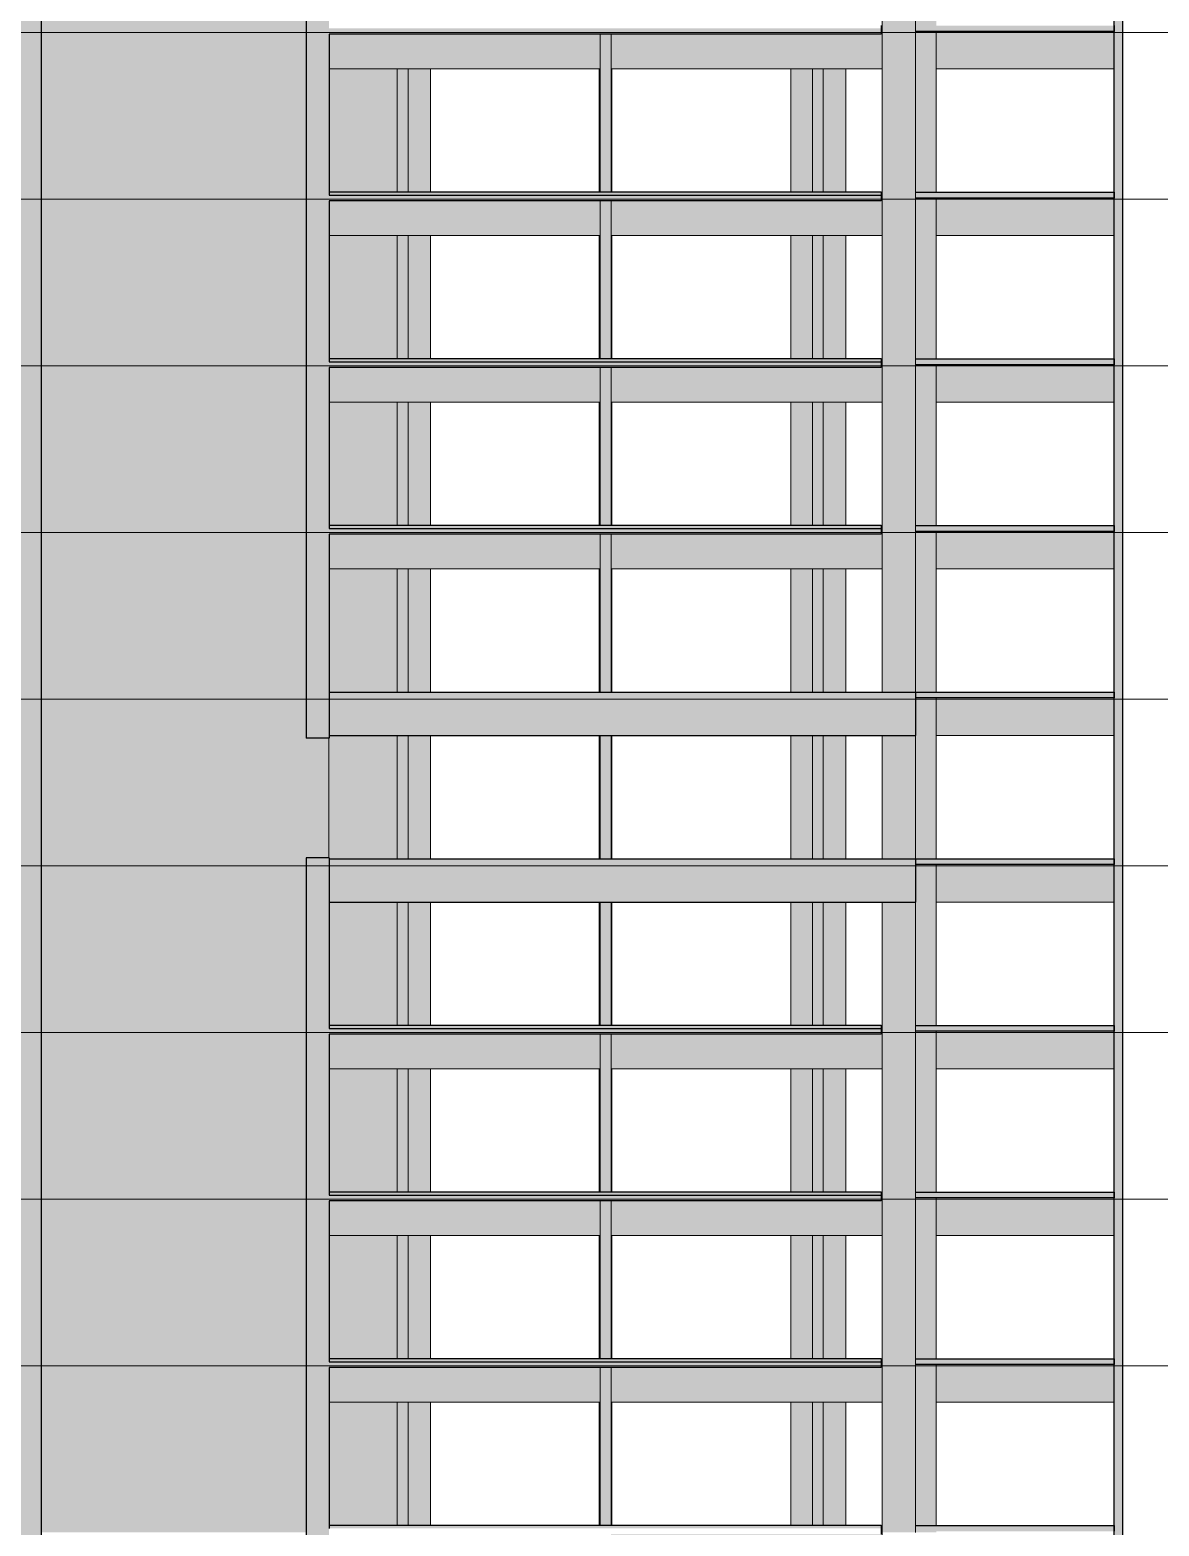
# Model space of a CAD drawing. Header units: centimetres. Extents: x -1706 to 33186, y -3196 to 88081.
# Drawn here: x 20848 to 22801, y 83103 to 85688 of the extents above; entities that cross this region are included whole.
import ezdxf

# ---------------------------------------------------------------- set-up
doc = ezdxf.new("R2010")
doc.units = ezdxf.units.CM
doc.linetypes.add('Centro', pattern=[3.175, 0.635, -0.47625, 1.5875, -0.47625])
for name, color, linetype, lineweight in [('A-FLOR', 7, 'Continuous', 9), ('A-FLOR-LEVL', 7, 'Continuous', 9), ('S-BEAM', 7, 'Continuous', 9), ('S-COLS', 7, 'Continuous', 9)]:
    doc.layers.add(name, color=color, linetype=linetype, lineweight=lineweight)

msp = doc.modelspace()

# ---------------------------------------------------------------- hatches: boundary and pattern name
at = {"layer": 'A-FLOR', "true_color": 0xc0c0c0}
for points in [[(21365.64, 85680.92), (22320.14, 85680.92), (22320.14, 85691), (21365.64, 85691), (21365.64, 85684)], [(22626.53, 85686), (22723.14, 85686), (22723.14, 85696), (22379.64, 85696), (22379.64, 85686), (22452.33, 85686)], [(21365.64, 85403), (22320.14, 85403), (22320.14, 85408), (21365.64, 85407.99)], [(21592.6, 85392.92), (22320.14, 85392.92), (22320.14, 85403), (21365.64, 85403), (21365.64, 85392.92), (21540.65, 85392.92)], [(22626.53, 85398), (22723.14, 85398), (22723.14, 85408), (22379.64, 85408), (22379.64, 85398), (22452.33, 85398)], [(22719.64, 85408), (22719.64, 85408), (22626.53, 85408)], [(22316.35, 85115), (22320.14, 85115), (22320.14, 85120), (21365.64, 85119.99), (21365.64, 85115), (22212.96, 85115)], [(21501.15, 85104.92), (22320.14, 85104.92), (22320.14, 85115), (21365.64, 85115), (21365.64, 85104.92), (21489.21, 85104.92)], [(22626.53, 85110), (22723.14, 85110), (22723.14, 85120), (22379.64, 85120), (22379.64, 85110), (22452.33, 85110)], [(22719.64, 85120), (22719.64, 85120), (22626.53, 85120)], [(21365.64, 84827), (22320.14, 84827.04), (22320.14, 84832), (21365.64, 84831.99), (21365.64, 84827.04)], [(22419.75, 84822), (22723.14, 84822), (22723.14, 84832), (22379.64, 84832), (22379.64, 84822), (22415.39, 84822)], [(22719.64, 84832), (22719.64, 84832), (22419.75, 84832)], [(21501.15, 84816.92), (22320.14, 84816.92), (22320.14, 84827), (21365.64, 84827), (21365.64, 84816.92), (21489.21, 84816.92)], [(22419.75, 84534), (22723.14, 84534), (22723.14, 84544), (22379.64, 84544), (22379.64, 84534), (22415.39, 84534)], [(22626.53, 84246), (22723.14, 84246), (22723.14, 84256), (22379.64, 84256), (22379.64, 84246), (22452.33, 84246)], [(22316.35, 83963), (22320.14, 83963), (22320.14, 83968), (21365.64, 83967.99), (21365.64, 83963), (22212.96, 83963)], [(21518.58, 83952.92), (22320.14, 83952.92), (22320.14, 83963), (21365.64, 83963), (21365.64, 83952.92), (21516.53, 83952.92)], [(22626.53, 83958), (22723.14, 83958), (22723.14, 83968), (22379.64, 83968), (22379.64, 83958), (22452.33, 83958)], [(22719.64, 83968), (22719.64, 83968), (22626.53, 83968)], [(21365.64, 83675), (22320.14, 83675), (22320.14, 83680), (21365.64, 83679.76)], [(21515.13, 83664.92), (22320.14, 83664.92), (22320.14, 83675), (21365.64, 83675), (21365.64, 83664.92), (21515.06, 83664.92)], [(22626.53, 83670), (22723.14, 83670), (22723.14, 83680), (22379.64, 83679.76), (22379.64, 83670), (22452.33, 83670)], [(22316.35, 83387), (22320.14, 83387), (22320.14, 83392), (21365.64, 83391.99), (21365.64, 83387), (22212.96, 83387)], [(21501.15, 83376.92), (22320.14, 83376.92), (22320.14, 83387), (21365.64, 83387), (21365.64, 83376.92), (21489.21, 83376.92)], [(22419.75, 83382), (22723.14, 83382), (22723.14, 83392), (22379.64, 83392), (22379.64, 83382), (22415.39, 83382)], [(22316.35, 83099), (22320.14, 83099), (22320.14, 83104), (21365.64, 83103.99), (21365.64, 83099), (22212.96, 83099)], [(22661.24, 83094), (22723.14, 83094), (22723.14, 83104), (22379.64, 83104), (22379.64, 83094), (22626.53, 83094)]]:
    msp.add_hatch(color=9, dxfattribs=at).paths.add_polyline_path(points, flags=0)
h = msp.add_hatch(color=9, dxfattribs=at)
h.paths.add_polyline_path([(22163.89, 84544), (22163.89, 84544), (22006.17, 84544)], flags=0)
h.paths.add_polyline_path([(22719.64, 84544), (22719.64, 84544), (22419.75, 84544)], flags=0)
at = {"layer": 'S-BEAM', "true_color": 0xc0c0c0}
for points in [[(22316.35, 85621), (22321.89, 85621.3), (22321.89, 85696), (22320.14, 85695.96), (22320.14, 85680.92), (21853.14, 85680.92), (21853.14, 85621), (22212.96, 85621)], [(22723.14, 85621), (22723.14, 85686), (22415.39, 85686), (22415.39, 85621), (22626.53, 85621)], [(21374.82, 85621), (21834.14, 85621.3), (21834.14, 85680.92), (21365.64, 85680.92), (21365.64, 85621)], [(22321.89, 85333), (22321.89, 85408), (22320.14, 85407.96), (22320.14, 85392.92), (21853.14, 85392.92), (21853.14, 85333), (22212.96, 85333)], [(21378.88, 85333), (21834.14, 85333), (21834.14, 85392.92), (21365.64, 85392.92), (21365.64, 85333)], [(22419.75, 85333), (22723.14, 85333), (22723.14, 85398), (22415.39, 85398), (22415.39, 85333)], [(22316.35, 85045), (22321.89, 85045), (22321.89, 85120), (22320.14, 85119.96), (22320.14, 85104.92), (21853.14, 85104.92), (21853.14, 85045), (22212.96, 85045)], [(21365.64, 85045), (21834.14, 85045), (21834.14, 85104.92), (21365.64, 85104.92), (21365.64, 85045.03)], [(22723.14, 85045), (22723.14, 85110), (22415.39, 85110), (22415.39, 85045), (22626.53, 85045)], [(22212.96, 84757), (22321.89, 84757), (22321.89, 84832), (22320.14, 84831.96), (22320.14, 84816.92), (21853.14, 84816.92), (21853.14, 84757), (22201.14, 84757)], [(21365.64, 84757), (21834.14, 84757), (21834.14, 84816.92), (21365.64, 84816.92), (21365.64, 84757.03)], [(22415.39, 84757), (22723.14, 84757), (22723.14, 84822), (22415.39, 84822), (22415.39, 84774.19)], [(21365.64, 84469), (22379.64, 84469), (22379.64, 84544), (21365.64, 84544), (21365.64, 84474.03)], [(22723.14, 84469), (22723.14, 84534), (22415.39, 84534), (22415.39, 84469), (22419.75, 84469)], [(21365.64, 84181), (22379.64, 84181), (22379.64, 84256), (21365.64, 84256), (21365.64, 84209.27)], [(22723.14, 84181), (22723.14, 84246), (22415.39, 84246), (22415.39, 84181), (22626.53, 84181)], [(21365.64, 83893), (21834.14, 83893), (21834.14, 83952.92), (21365.64, 83952.92), (21365.64, 83893.03)], [(21853.14, 83893), (22321.89, 83893), (22321.89, 83968), (22320.14, 83967.96), (22320.14, 83952.92), (21853.14, 83952.92), (21853.14, 83919.61)], [(22415.39, 83893), (22723.14, 83893), (22723.14, 83958), (22415.39, 83958), (22415.39, 83910.19)], [(22212.96, 83605), (22321.89, 83605), (22321.89, 83680), (22320.14, 83679.76), (22320.14, 83664.92), (21853.14, 83664.92), (21853.14, 83605), (22201.14, 83605)], [(22723.14, 83605), (22723.14, 83670), (22415.39, 83670), (22415.39, 83605), (22626.53, 83605)], [(21365.64, 83605), (21834.14, 83605), (21834.14, 83664.92), (21365.64, 83664.92), (21365.64, 83605.03)], [(22316.35, 83317), (22321.89, 83317), (22321.89, 83392), (22320.14, 83391.96), (22320.14, 83376.92), (21853.14, 83376.92), (21853.14, 83317), (22212.96, 83317)], [(21365.64, 83317), (21834.14, 83317), (21834.14, 83376.92), (21365.64, 83376.92), (21365.64, 83317.03)], [(22723.14, 83317), (22723.14, 83382), (22415.39, 83382), (22415.39, 83317), (22419.75, 83317)], [(22163.89, 83029), (22321.89, 83029), (22321.89, 83104), (22320.14, 83103.96), (22320.14, 83088.92), (21853.14, 83088.92), (21853.14, 83029), (22006.17, 83029)]]:
    msp.add_hatch(color=9, dxfattribs=at).paths.add_polyline_path(points, flags=0)
at = {"layer": 'S-COLS', "true_color": 0xc0c0c0}
for points in [[(20839.14, 83024.5), (20868.13, 83024.5), (20868.13, 87709), (20828.63, 87709), (20828.63, 83024.5)], [(21365.64, 84464.5), (21365.39, 87709), (21326.14, 87709), (21326.14, 84464.5), (21365.39, 84464.5)], [(22738.14, 81078), (22738.14, 87634), (22723.14, 87634), (22723.14, 81078)], [(22379.64, 85684), (22379.64, 85972), (22321.89, 85972), (22321.89, 85684), (22368.05, 85684)], [(21018.93, 85396), (21326.14, 85396), (21326.14, 85684), (20868.13, 85684), (20868.13, 85396), (21018.77, 85396)], [(22379.64, 85396), (22379.64, 85684), (22321.89, 85684), (22321.89, 85396)], [(21853.14, 85408), (21853.14, 85408), (21853.14, 85680.92), (21834.14, 85680.92), (21834.14, 85408)], [(21365.64, 85408), (21483.13, 85408), (21483.13, 85621), (21365.64, 85621), (21365.64, 85444.8)], [(21483.13, 85408), (21502.13, 85408), (21502.13, 85621), (21483.13, 85621), (21483.13, 85533.05)], [(21504.2, 85408), (21540.87, 85408), (21540.65, 85621), (21502.13, 85621), (21502.13, 85408)], [(22163.89, 85408), (22201.14, 85408), (22201.14, 85621), (22163.89, 85621), (22163.89, 85408)], [(22212.96, 85408), (22220.14, 85408), (22220.14, 85621), (22201.14, 85621), (22201.14, 85408)], [(22258.89, 85408), (22258.89, 85621), (22220.14, 85621), (22220.14, 85408)], [(21853.14, 85120), (21853.14, 85120), (21853.14, 85392.92), (21834.14, 85392.92), (21834.14, 85120)], [(22379.64, 85108), (22379.64, 85396), (22321.89, 85396), (22321.89, 85108)], [(21483.13, 85120), (21483.13, 85333), (21365.64, 85333), (21365.94, 85120), (21474.07, 85120)], [(21489.21, 85120), (21502.13, 85120), (21502.13, 85333), (21483.13, 85333), (21483.13, 85120)], [(21504.2, 85120), (21540.87, 85120), (21540.65, 85333), (21502.13, 85333), (21502.13, 85120)], [(22201.14, 85120), (22201.14, 85333), (22163.89, 85333), (22163.89, 85120)], [(22219.13, 85120), (22220.14, 85120), (22220.14, 85333), (22201.14, 85333), (22201.14, 85120), (22212.96, 85120)], [(22220.14, 85120), (22258.89, 85120), (22258.89, 85333), (22220.14, 85333), (22220.14, 85120)], [(21021.65, 84820), (21326.14, 84820), (21326.14, 85108), (20868.13, 85108), (20868.13, 84820), (21021.39, 84820)], [(21834.14, 84832), (21853.14, 84832), (21853.14, 85104.92), (21834.14, 85104.92), (21834.14, 84832)], [(22321.89, 84820), (22379.64, 84820), (22379.64, 85108), (22321.89, 85108), (22321.89, 84827.04)], [(21365.64, 84832), (21483.13, 84832), (21483.13, 85045), (21365.64, 85045), (21365.64, 84975.57)], [(21483.13, 84832), (21502.13, 84832), (21502.13, 85045), (21483.13, 85045), (21483.13, 84832)], [(21540.87, 84832), (21540.87, 84842.17), (21540.65, 85045), (21502.13, 85045), (21502.13, 84832), (21540.65, 84832)], [(22201.14, 84832), (22201.14, 85045), (22163.89, 85045), (22163.89, 84832)], [(22220.14, 84832), (22220.14, 85045), (22201.14, 85045), (22201.14, 84832), (22219.13, 84832)], [(22258.89, 84832), (22258.89, 85045), (22220.14, 85045), (22220.14, 84832)], [(21040.32, 84532), (21326.14, 84532), (21326.14, 84820), (20868.13, 84820), (20868.13, 84532), (21040.29, 84532)], [(21834.14, 84544), (21853.14, 84544), (21853.14, 84816.92), (21834.14, 84816.92), (21834.14, 84544)], [(22368.05, 84544), (22379.64, 84544), (22379.64, 84820), (22321.89, 84820), (22321.89, 84544)], [(21385.81, 84544), (21483.13, 84544), (21483.13, 84757), (21365.64, 84757), (21365.64, 84544)], [(21489.21, 84544), (21502.13, 84544), (21502.13, 84757), (21483.13, 84757), (21483.13, 84544)], [(21534.33, 84544), (21540.87, 84544), (21540.65, 84757), (21502.13, 84757), (21502.13, 84544), (21529.89, 84544)], [(22201.14, 84544), (22201.14, 84757), (22163.89, 84757), (22163.89, 84544)], [(22220.14, 84544), (22220.14, 84757), (22201.14, 84757), (22201.14, 84544), (22219.13, 84544)], [(22258.89, 84544), (22258.89, 84757), (22220.14, 84757), (22220.14, 84544)], [(21003.88, 84244), (21326.14, 84244), (21326.14, 84258), (21365.39, 84258), (21365.39, 84464.5), (21326.14, 84464.5), (21326.14, 84532), (20868.13, 84532), (20868.13, 84244), (21003.65, 84244)], [(21385.81, 84256), (21483.13, 84256), (21483.13, 84469), (21365.64, 84469), (21365.64, 84256)], [(21489.21, 84256), (21502.13, 84256), (21502.13, 84469), (21483.13, 84469), (21483.13, 84256)], [(21504.2, 84256), (21540.87, 84256), (21540.65, 84469), (21502.13, 84469), (21502.13, 84256)], [(21834.14, 84256), (21853.14, 84256), (21853.14, 84469), (21834.14, 84469), (21834.14, 84256)], [(22201.14, 84256), (22201.14, 84469), (22163.89, 84469), (22163.89, 84256)], [(22219.13, 84256), (22220.14, 84256), (22220.14, 84469), (22201.14, 84469), (22201.14, 84256), (22212.96, 84256)], [(22220.14, 84256), (22258.89, 84256), (22258.89, 84469), (22220.14, 84469), (22220.14, 84256)], [(22324.97, 84256), (22379.64, 84256), (22379.64, 84469), (22321.89, 84469), (22321.89, 84256)], [(21029.53, 83956), (21326.14, 83956), (21326.14, 84244), (20868.13, 84244), (20868.13, 83956), (21029.37, 83956)], [(21365.39, 81008.5), (21365.64, 81008.5), (21365.39, 84258), (21326.14, 84258), (21326.14, 81008.5)], [(21483.13, 83968), (21483.13, 84181), (21365.64, 84181), (21365.64, 83968), (21474.07, 83968)], [(21489.21, 83968), (21502.13, 83968), (21502.13, 84181), (21483.13, 84181), (21483.13, 83968)], [(21540.87, 83968), (21540.65, 84181), (21502.13, 84181), (21502.13, 83968), (21540.65, 83968)], [(21834.14, 83968), (21853.14, 83968), (21853.14, 84181), (21834.14, 84181), (21834.14, 83968)], [(22163.89, 83968), (22201.14, 83968), (22201.14, 84181), (22163.89, 84181), (22163.89, 83968)], [(22212.96, 83968), (22220.14, 83968), (22220.14, 84181), (22201.14, 84181), (22201.14, 83968)], [(22258.89, 83968), (22258.89, 84181), (22220.14, 84181), (22220.14, 83968)], [(22379.64, 83956), (22379.64, 84181), (22321.89, 84181), (22321.89, 83956)], [(21061.63, 83668), (21326.14, 83668.01), (21326.14, 83956), (20868.13, 83956), (20868.13, 83668), (21049.79, 83668)], [(21853.14, 83680), (21853.14, 83952.92), (21834.14, 83952.92), (21834.14, 83680)], [(22321.89, 83668), (22379.64, 83668), (22379.64, 83956), (22321.89, 83956), (22321.89, 83676.74)], [(21483.13, 83680), (21483.13, 83893), (21365.64, 83893), (21365.64, 83680), (21474.07, 83680)], [(21489.21, 83680), (21502.13, 83680), (21502.13, 83893), (21483.13, 83893), (21483.13, 83680)], [(21540.65, 83680), (21540.87, 83680), (21540.65, 83893), (21502.13, 83893), (21502.13, 83680), (21528.8, 83680)], [(22163.89, 83680), (22201.14, 83680), (22201.14, 83893), (22163.89, 83893), (22163.89, 83768.01)], [(22212.96, 83680), (22220.14, 83680), (22220.14, 83893), (22201.14, 83893), (22201.14, 83680)], [(22220.14, 83680), (22258.89, 83680), (22258.89, 83893), (22220.14, 83893), (22220.14, 83768.01)], [(21042.63, 83380), (21326.14, 83380.01), (21326.14, 83668), (20868.13, 83668), (20868.13, 83380), (21040.65, 83380)], [(22379.64, 83380), (22379.64, 83668), (22321.89, 83668), (22321.89, 83380), (22368.05, 83380)], [(21834.14, 83392), (21853.14, 83392), (21853.14, 83664.92), (21834.14, 83664.92), (21834.14, 83415.01)], [(21385.81, 83392), (21483.13, 83392), (21483.13, 83605), (21365.64, 83605), (21365.64, 83392)], [(21489.21, 83392), (21502.13, 83392), (21502.13, 83605), (21483.13, 83605), (21483.13, 83392)], [(21512.88, 83392), (21540.87, 83392), (21540.65, 83605), (21502.13, 83605), (21502.13, 83392), (21512.79, 83392)], [(22163.89, 83392), (22201.14, 83392), (22201.14, 83605), (22163.89, 83605), (22163.89, 83591.51)], [(22220.14, 83392), (22220.14, 83605), (22201.14, 83605), (22201.14, 83392), (22219.13, 83392)], [(22220.14, 83392), (22258.89, 83392), (22258.89, 83605), (22220.14, 83605), (22220.14, 83415.01)], [(21834.14, 83104), (21853.14, 83104), (21853.14, 83376.92), (21834.14, 83376.92), (21834.14, 83238.5)], [(22379.64, 83092), (22379.64, 83380), (22321.89, 83380), (22321.89, 83092)], [(21385.81, 83104), (21483.13, 83104), (21483.13, 83317), (21365.64, 83317), (21365.64, 83104)], [(21489.21, 83104), (21502.13, 83104), (21502.13, 83317), (21483.13, 83317), (21483.13, 83104)], [(21509.36, 83104), (21540.87, 83104.41), (21540.65, 83317), (21502.13, 83317), (21502.53, 83104), (21509.13, 83104)], [(22163.89, 83104), (22201.14, 83104), (22201.14, 83317), (22163.89, 83317), (22163.89, 83238.5)], [(22219.13, 83104), (22220.14, 83104), (22220.14, 83317), (22201.14, 83317), (22201.14, 83104), (22212.96, 83104)], [(22220.14, 83104), (22258.89, 83104), (22258.89, 83317), (22220.14, 83317), (22220.14, 83238.5)]]:
    msp.add_hatch(color=9, dxfattribs=at).paths.add_polyline_path(points, flags=0)
h = msp.add_hatch(color=9, dxfattribs=at)
h.paths.add_polyline_path([(21075.63, 85684), (21326.14, 85684), (21326.14, 85972), (20868.13, 85972), (20868.13, 85684), (21061.65, 85684)], flags=0)
h.paths.add_polyline_path([(20828.4, 85684), (20828.63, 85684), (20828.4, 85686)], flags=0)
h.paths.add_polyline_path([(20828.4, 85696), (20828.63, 85696), (20828.4, 85709.55)], flags=0)
h = msp.add_hatch(color=9, dxfattribs=at)
h.paths.add_polyline_path([(22383.22, 85684), (22415.39, 85684), (22415.39, 85686), (22379.64, 85686), (22379.64, 85684)], flags=0)
h.paths.add_polyline_path([(22415.39, 85696), (22415.39, 85972), (22379.64, 85972), (22379.64, 85696)], flags=0)
h = msp.add_hatch(color=9, dxfattribs=at)
h.paths.add_polyline_path([(22383.22, 85396), (22415.39, 85396), (22415.39, 85398), (22379.64, 85398), (22379.64, 85396)], flags=0)
h.paths.add_polyline_path([(22415.39, 85408), (22415.39, 85684), (22379.64, 85684), (22379.64, 85408)], flags=0)
h = msp.add_hatch(color=9, dxfattribs=at)
h.paths.add_polyline_path([(21853.68, 85408), (21854.64, 85408), (21854.64, 85621), (21853.14, 85621), (21853.14, 85408)], flags=0)
h.paths.add_polyline_path([(21832.64, 85408), (21834.14, 85408), (21834.14, 85621), (21832.64, 85621), (21832.64, 85408)], flags=0)
h = msp.add_hatch(color=9, dxfattribs=at)
h.paths.add_polyline_path([(21075.63, 85108), (21326.14, 85108), (21326.14, 85396), (20868.13, 85396), (20868.13, 85108), (21061.65, 85108)], flags=0)
h.paths.add_polyline_path([(20828.4, 85120), (20828.63, 85120), (20828.4, 85132.08)], flags=0)
h = msp.add_hatch(color=9, dxfattribs=at)
h.paths.add_polyline_path([(22383.22, 85108), (22415.39, 85108), (22415.39, 85110), (22379.64, 85110), (22379.64, 85108)], flags=0)
h.paths.add_polyline_path([(22415.39, 85120), (22415.39, 85396), (22379.64, 85396), (22379.64, 85120)], flags=0)
h = msp.add_hatch(color=9, dxfattribs=at)
h.paths.add_polyline_path([(21853.68, 85120), (21854.64, 85120), (21854.64, 85333), (21853.14, 85333), (21853.14, 85120)], flags=0)
h.paths.add_polyline_path([(21832.64, 85120), (21834.14, 85120), (21834.14, 85333), (21832.64, 85333), (21832.64, 85120)], flags=0)
h = msp.add_hatch(color=9, dxfattribs=at)
h.paths.add_polyline_path([(22415.39, 84820), (22415.39, 84822), (22379.64, 84822), (22379.64, 84820), (22383.22, 84820)], flags=0)
h.paths.add_polyline_path([(22379.64, 84832), (22415.39, 84832), (22415.39, 85108), (22379.64, 85108), (22379.64, 85003.54)], flags=0)
h = msp.add_hatch(color=9, dxfattribs=at)
h.paths.add_polyline_path([(21832.64, 84832), (21834.14, 84832), (21834.14, 85045), (21832.64, 85045), (21832.64, 84832)], flags=0)
h.paths.add_polyline_path([(21853.14, 84832), (21854.64, 84832), (21854.64, 85045), (21853.14, 85045), (21853.14, 84832)], flags=0)
h = msp.add_hatch(color=9, dxfattribs=at)
h.paths.add_polyline_path([(22383.22, 84532), (22415.39, 84532), (22415.39, 84534), (22379.64, 84534), (22379.64, 84532)], flags=0)
h.paths.add_polyline_path([(22379.64, 84544), (22415.39, 84544), (22415.39, 84820), (22379.64, 84820), (22379.64, 84562.28)], flags=0)
h = msp.add_hatch(color=9, dxfattribs=at)
h.paths.add_polyline_path([(21832.64, 84544), (21834.14, 84544), (21834.14, 84757), (21832.64, 84757), (21832.64, 84544)], flags=0)
h.paths.add_polyline_path([(21854.64, 84544), (21854.64, 84757), (21853.14, 84757), (21853.14, 84544), (21853.68, 84544)], flags=0)
h = msp.add_hatch(color=9, dxfattribs=at)
h.paths.add_polyline_path([(22379.64, 84244), (22415.39, 84244), (22415.39, 84246), (22379.64, 84246)], flags=0)
h.paths.add_polyline_path([(22379.64, 84256), (22415.39, 84256), (22415.39, 84532), (22379.64, 84532), (22379.64, 84297.52)], flags=0)
h = msp.add_hatch(color=9, dxfattribs=at)
h.paths.add_polyline_path([(21854.64, 84256), (21854.64, 84469), (21853.14, 84468.85), (21853.14, 84256), (21853.68, 84256)], flags=0)
h.paths.add_polyline_path([(21834.14, 84256), (21834.14, 84469), (21832.64, 84469), (21832.64, 84256)], flags=0)
h = msp.add_hatch(color=9, dxfattribs=at)
h.paths.add_polyline_path([(22383.22, 83956), (22415.39, 83956), (22415.39, 83958), (22379.64, 83958), (22379.64, 83956)], flags=0)
h.paths.add_polyline_path([(22415.39, 83968), (22415.39, 84244), (22379.64, 84244), (22379.64, 83968)], flags=0)
h = msp.add_hatch(color=9, dxfattribs=at)
h.paths.add_polyline_path([(21834.14, 83968), (21834.14, 84181), (21832.64, 84181), (21832.64, 83968)], flags=0)
h.paths.add_polyline_path([(21853.14, 83968), (21854.64, 83968), (21854.64, 84181), (21853.14, 84180.85), (21853.14, 83968)], flags=0)
h = msp.add_hatch(color=9, dxfattribs=at)
h.paths.add_polyline_path([(22379.64, 83668), (22415.39, 83668), (22415.39, 83670), (22379.64, 83670)], flags=0)
h.paths.add_polyline_path([(22379.64, 83680), (22415.39, 83680), (22415.39, 83956), (22379.64, 83956), (22379.64, 83768.01)], flags=0)
h = msp.add_hatch(color=9, dxfattribs=at)
h.paths.add_polyline_path([(21832.64, 83680), (21834.14, 83680), (21834.14, 83893), (21832.64, 83893), (21832.64, 83768.01)], flags=0)
h.paths.add_polyline_path([(21853.68, 83680), (21854.64, 83680), (21854.64, 83893), (21853.14, 83893), (21853.14, 83680)], flags=0)
h = msp.add_hatch(color=9, dxfattribs=at)
h.paths.add_polyline_path([(22383.22, 83380), (22415.39, 83380), (22415.39, 83382), (22379.64, 83382), (22379.64, 83380)], flags=0)
h.paths.add_polyline_path([(22415.39, 83392), (22415.39, 83668), (22379.64, 83668), (22379.64, 83392)], flags=0)
h = msp.add_hatch(color=9, dxfattribs=at)
h.paths.add_polyline_path([(21834.14, 83392), (21834.14, 83605), (21832.64, 83605), (21832.64, 83392)], flags=0)
h.paths.add_polyline_path([(21853.68, 83392), (21854.64, 83392), (21854.64, 83605), (21853.14, 83604.85), (21853.14, 83392)], flags=0)
h = msp.add_hatch(color=9, dxfattribs=at)
h.paths.add_polyline_path([(21043.15, 83092), (21326.14, 83092.01), (21326.14, 83380), (20868.13, 83380), (20868.13, 83092), (21042.63, 83092)], flags=0)
h.paths.add_polyline_path([(20828.4, 83106), (20828.63, 83106), (20828.4, 83238.5)], flags=0)
h = msp.add_hatch(color=9, dxfattribs=at)
h.paths.add_polyline_path([(22383.22, 83092), (22415.39, 83092), (22415.39, 83094), (22379.64, 83094), (22379.64, 83092)], flags=0)
h.paths.add_polyline_path([(22415.39, 83104), (22415.39, 83380), (22379.64, 83380), (22379.64, 83104)], flags=0)
h = msp.add_hatch(color=9, dxfattribs=at)
h.paths.add_polyline_path([(21854.64, 83104), (21854.64, 83317), (21853.14, 83317), (21853.14, 83104), (21853.68, 83104)], flags=0)
h.paths.add_polyline_path([(21832.64, 83104), (21834.14, 83104), (21834.14, 83317), (21832.64, 83317), (21832.64, 83238.5)], flags=0)

# ---------------------------------------------------------------- linework, layer by layer
at = {"layer": 'A-FLOR', "color": 190, "lineweight": 25, "true_color": 0x8000ff}
for p, q in [((22320.14, 85696), (22320.14, 85680.92)), ((22723.14, 85686), (22379.64, 85686)), ((22723.14, 85696), (22723.14, 85686)), ((22320.14, 85680.92), (21365.64, 85680.92)), ((22320.14, 85408), (21365.64, 85408)), ((21365.64, 85403), (22320.14, 85403)), ((22320.14, 85408), (22320.14, 85392.92)), ((22379.64, 85408), (22723.14, 85408)), ((22723.14, 85408), (22723.14, 85398)), ((22320.14, 85392.92), (21365.64, 85392.92)), ((22723.14, 85398), (22379.64, 85398)), ((22320.14, 85120), (21365.64, 85120)), ((21365.64, 85115), (22320.14, 85115)), ((22320.14, 85120), (22320.14, 85104.92)), ((22379.64, 85120), (22723.14, 85120)), ((22723.14, 85120), (22723.14, 85110)), ((22320.14, 85104.92), (21365.64, 85104.92)), ((22723.14, 85110), (22379.64, 85110)), ((22320.14, 84832), (21365.64, 84832)), ((22320.14, 84832), (22320.14, 84816.92)), ((22379.64, 84832), (22723.14, 84832)), ((22723.14, 84832), (22723.14, 84822)), ((21365.64, 84827), (22320.14, 84827)), ((22320.14, 84816.92), (21365.64, 84816.92)), ((22723.14, 84822), (22379.64, 84822)), ((22379.64, 84544), (22723.14, 84544)), ((22723.14, 84534), (22379.64, 84534)), ((22723.14, 84544), (22723.14, 84534)), ((22379.64, 84256), (22723.14, 84256)), ((22723.14, 84246), (22379.64, 84246)), ((22723.14, 84256), (22723.14, 84246)), ((22320.14, 83968), (21365.64, 83968)), ((21365.64, 83963), (22320.14, 83963)), ((22320.14, 83952.92), (21365.64, 83952.92)), ((22320.14, 83968), (22320.14, 83952.92)), ((22379.64, 83968), (22723.14, 83968)), ((22723.14, 83958), (22379.64, 83958)), ((22723.14, 83968), (22723.14, 83958)), ((22320.14, 83680), (21365.64, 83680)), ((21365.64, 83675), (22320.14, 83675)), ((22320.14, 83680), (22320.14, 83664.92)), ((22379.64, 83680), (22723.14, 83680)), ((22723.14, 83670), (22379.64, 83670)), ((22723.14, 83680), (22723.14, 83670)), ((22320.14, 83664.92), (21365.64, 83664.92)), ((22320.14, 83392), (21365.64, 83392)), ((21365.64, 83387), (22320.14, 83387)), ((22320.14, 83392), (22320.14, 83376.92)), ((22379.64, 83392), (22723.14, 83392)), ((22723.14, 83392), (22723.14, 83382)), ((22320.14, 83376.92), (21365.64, 83376.92)), ((22723.14, 83382), (22379.64, 83382)), ((22320.14, 83104), (21365.64, 83104)), ((22320.14, 83104), (22320.14, 83088.92)), ((22379.64, 83104), (22723.14, 83104)), ((22723.14, 83104), (22723.14, 83094))]:
    msp.add_line(p, q, dxfattribs=at)
at = {"layer": 'A-FLOR-LEVL', "linetype": 'Centro'}
for p, q in [((19144.69, 85684), (24693.26, 85684)), ((19144.69, 85396), (24693.26, 85396)), ((19144.69, 85108), (24693.26, 85108)), ((19144.69, 84820), (24693.26, 84820)), ((19144.69, 84532), (24693.26, 84532)), ((19144.69, 84244), (24693.26, 84244)), ((19144.69, 83956), (24693.26, 83956)), ((19144.69, 83668), (24693.26, 83668)), ((19144.69, 83380), (24693.26, 83380))]:
    msp.add_line(p, q, dxfattribs=at)
at = {"layer": 'S-BEAM'}
for p, q in [((22321.89, 85621), (22321.89, 85696)), ((22415.39, 85686), (22415.39, 85621)), ((21834.14, 85680.92), (21834.14, 85621)), ((21853.14, 85680.92), (21853.14, 85621)), ((21834.14, 85621), (21365.64, 85621)), ((21853.14, 85621), (22321.89, 85621)), ((22415.39, 85621), (22723.14, 85621)), ((21365.64, 85408), (21834.14, 85408)), ((21853.14, 85408), (22321.89, 85408)), ((22321.89, 85333), (22321.89, 85408)), ((21834.14, 85392.92), (21834.14, 85333)), ((21853.14, 85392.92), (21853.14, 85333)), ((22415.39, 85398), (22415.39, 85333)), ((21834.14, 85333), (21365.64, 85333)), ((21853.14, 85333), (22321.89, 85333)), ((22415.39, 85333), (22723.14, 85333)), ((21365.64, 85120), (21834.14, 85120)), ((21853.14, 85120), (22321.89, 85120)), ((22321.89, 85045), (22321.89, 85120)), ((21834.14, 85104.92), (21834.14, 85045)), ((21853.14, 85104.92), (21853.14, 85045)), ((22415.39, 85110), (22415.39, 85045)), ((21834.14, 85045), (21365.64, 85045)), ((21853.14, 85045), (22321.89, 85045)), ((22415.39, 85045), (22723.14, 85045)), ((21365.64, 84832), (21834.14, 84832)), ((21853.14, 84832), (22321.89, 84832)), ((22321.89, 84757), (22321.89, 84832)), ((21834.14, 84816.92), (21834.14, 84757)), ((21853.14, 84816.92), (21853.14, 84757)), ((22415.39, 84822), (22415.39, 84757)), ((21834.14, 84757), (21365.64, 84757)), ((21853.14, 84757), (22321.89, 84757)), ((22415.39, 84757), (22723.14, 84757)), ((22415.39, 84534), (22415.39, 84469)), ((22415.39, 84469), (22723.14, 84469)), ((22415.39, 84246), (22415.39, 84181)), ((22415.39, 84181), (22723.14, 84181)), ((21365.64, 83968), (21834.14, 83968)), ((21834.14, 83952.92), (21834.14, 83893)), ((21853.14, 83968), (22321.89, 83968)), ((21853.14, 83952.92), (21853.14, 83893)), ((22321.89, 83893), (22321.89, 83968)), ((22415.39, 83958), (22415.39, 83893)), ((21834.14, 83893), (21365.64, 83893)), ((21853.14, 83893), (22321.89, 83893)), ((22415.39, 83893), (22723.14, 83893)), ((21365.64, 83680), (21834.14, 83680)), ((21853.14, 83680), (22321.89, 83680)), ((22321.89, 83605), (22321.89, 83680)), ((22415.39, 83670), (22415.39, 83605)), ((21834.14, 83664.92), (21834.14, 83605)), ((21853.14, 83664.92), (21853.14, 83605)), ((21834.14, 83605), (21365.64, 83605)), ((21853.14, 83605), (22321.89, 83605)), ((22415.39, 83605), (22723.14, 83605)), ((21365.64, 83392), (21834.14, 83392)), ((21853.14, 83392), (22321.89, 83392)), ((22321.89, 83317), (22321.89, 83392)), ((21834.14, 83376.92), (21834.14, 83317)), ((21853.14, 83376.92), (21853.14, 83317)), ((22415.39, 83382), (22415.39, 83317)), ((21834.14, 83317), (21365.64, 83317)), ((21853.14, 83317), (22321.89, 83317)), ((22415.39, 83317), (22723.14, 83317)), ((21365.64, 83104), (21834.14, 83104)), ((21853.14, 83104), (22321.89, 83104)), ((22321.89, 83029), (22321.89, 83104))]:
    msp.add_line(p, q, dxfattribs=at)
at = {"layer": 'S-BEAM', "color": 190, "lineweight": 25, "true_color": 0x8000ff}
for p, q in [((21365.64, 84544), (22379.64, 84544)), ((21365.64, 84544), (21365.64, 84469)), ((22379.64, 84544), (22379.64, 84469)), ((21365.64, 84469), (22379.64, 84469)), ((21365.64, 84256), (22379.64, 84256)), ((21365.64, 84256), (21365.64, 84181)), ((22379.64, 84256), (22379.64, 84181)), ((21365.64, 84181), (22379.64, 84181))]:
    msp.add_line(p, q, dxfattribs=at)
at = {"layer": 'S-COLS', "color": 190, "lineweight": 25, "true_color": 0x8000ff}
for p, q in [((20868.13, 87709), (20868.13, 83024.5)), ((21326.14, 87709), (21326.14, 84464.5)), ((22738.14, 81078), (22738.14, 87634)), ((22723.14, 81078), (22723.14, 87398)), ((21365.64, 85680.92), (21365.64, 85403)), ((21365.64, 85392.92), (21365.64, 85115)), ((21365.64, 85104.92), (21365.64, 84827)), ((21365.64, 84816.92), (21365.64, 84464.5)), ((21365.64, 84464.5), (21326.14, 84464.5)), ((21326.14, 84258), (21326.14, 81008.5)), ((21365.64, 84258), (21326.14, 84258)), ((21365.64, 84258), (21365.64, 83963)), ((21365.64, 83952.92), (21365.64, 83675)), ((21365.64, 83664.92), (21365.64, 83387)), ((21365.64, 83376.92), (21365.64, 83099))]:
    msp.add_line(p, q, dxfattribs=at)
at = {"layer": 'S-COLS'}
for p, q in [((22321.89, 85972), (22321.89, 85684)), ((22379.64, 85972), (22379.64, 85684)), ((21326.14, 85684), (20868.13, 85684)), ((21326.14, 85684), (20868.13, 85684)), ((22321.89, 85684), (22321.89, 85396)), ((22379.64, 85684), (22321.89, 85684)), ((22379.64, 85684), (22321.89, 85684)), ((22379.64, 85684), (22379.64, 85396)), ((22415.39, 85684), (22379.64, 85684)), ((22415.39, 85684), (22379.64, 85684)), ((22415.39, 85686), (22415.39, 85684)), ((22415.39, 85684), (22415.39, 85408)), ((21834.14, 85680.92), (21834.14, 85621)), ((21853.14, 85680.92), (21853.14, 85621)), ((21483.13, 85621), (21483.13, 85408)), ((21502.13, 85621), (21502.13, 85408)), ((21540.87, 85621), (21540.87, 85408)), ((21832.64, 85621), (21832.64, 85408)), ((21834.14, 85621), (21834.14, 85408)), ((21853.14, 85621), (21853.14, 85408)), ((21854.64, 85621), (21854.64, 85408)), ((22163.89, 85621), (22163.89, 85408)), ((22201.14, 85621), (22201.14, 85408)), ((22220.14, 85621), (22220.14, 85408)), ((22258.89, 85621), (22258.89, 85408)), ((21326.14, 85396), (20868.13, 85396)), ((21326.14, 85396), (20868.13, 85396)), ((21834.14, 85392.92), (21834.14, 85333)), ((21853.14, 85392.92), (21853.14, 85333)), ((22321.89, 85396), (22321.89, 85108)), ((22379.64, 85396), (22321.89, 85396)), ((22379.64, 85396), (22321.89, 85396)), ((22379.64, 85396), (22379.64, 85108)), ((22415.39, 85396), (22379.64, 85396)), ((22415.39, 85396), (22379.64, 85396)), ((22415.39, 85398), (22415.39, 85396)), ((22415.39, 85396), (22415.39, 85120)), ((21483.13, 85333), (21483.13, 85120)), ((21502.13, 85333), (21502.13, 85120)), ((21540.87, 85333), (21540.87, 85120)), ((21832.64, 85333), (21832.64, 85120)), ((21834.14, 85333), (21834.14, 85120)), ((21853.14, 85333), (21853.14, 85120)), ((21854.64, 85333), (21854.64, 85120)), ((22163.89, 85333), (22163.89, 85120)), ((22201.14, 85333), (22201.14, 85120)), ((22220.14, 85333), (22220.14, 85120)), ((22258.89, 85333), (22258.89, 85120)), ((21326.14, 85108), (20868.13, 85108)), ((21326.14, 85108), (20868.13, 85108)), ((21834.14, 85104.92), (21834.14, 85045)), ((21853.14, 85104.92), (21853.14, 85045)), ((22321.89, 85108), (22321.89, 84820)), ((22379.64, 85108), (22321.89, 85108)), ((22379.64, 85108), (22321.89, 85108)), ((22379.64, 85108), (22379.64, 84820)), ((22415.39, 85108), (22379.64, 85108)), ((22415.39, 85108), (22379.64, 85108)), ((22415.39, 85110), (22415.39, 85108)), ((22415.39, 85108), (22415.39, 84832)), ((21483.13, 85045), (21483.13, 84832)), ((21502.13, 85045), (21502.13, 84832)), ((21540.87, 85045), (21540.87, 84832)), ((21832.64, 85045), (21832.64, 84832)), ((21834.14, 85045), (21834.14, 84832)), ((21853.14, 85045), (21853.14, 84832)), ((21854.64, 85045), (21854.64, 84832)), ((22163.89, 85045), (22163.89, 84832)), ((22201.14, 85045), (22201.14, 84832)), ((22220.14, 85045), (22220.14, 84832)), ((22258.89, 85045), (22258.89, 84832)), ((21326.14, 84820), (20868.13, 84820)), ((21326.14, 84820), (20868.13, 84820)), ((21834.14, 84816.92), (21834.14, 84757)), ((21853.14, 84816.92), (21853.14, 84757)), ((22321.89, 84820), (22321.89, 84544)), ((22379.64, 84820), (22321.89, 84820)), ((22379.64, 84820), (22321.89, 84820)), ((22379.64, 84820), (22379.64, 84544)), ((22415.39, 84820), (22379.64, 84820)), ((22415.39, 84820), (22379.64, 84820)), ((22415.39, 84822), (22415.39, 84820)), ((22415.39, 84820), (22415.39, 84544)), ((21483.13, 84757), (21483.13, 84544)), ((21502.13, 84757), (21502.13, 84544)), ((21540.87, 84757), (21540.87, 84544)), ((21832.64, 84757), (21832.64, 84544)), ((21834.14, 84757), (21834.14, 84544)), ((21853.14, 84757), (21853.14, 84544)), ((21854.64, 84757), (21854.64, 84544)), ((22163.89, 84757), (22163.89, 84544)), ((22201.14, 84757), (22201.14, 84544)), ((22220.14, 84757), (22220.14, 84544)), ((22258.89, 84757), (22258.89, 84544)), ((21326.14, 84532), (20868.13, 84532)), ((21326.14, 84532), (20868.13, 84532)), ((22415.39, 84532), (22379.64, 84532)), ((22415.39, 84532), (22379.64, 84532)), ((22415.39, 84534), (22415.39, 84532)), ((22415.39, 84532), (22415.39, 84256)), ((21483.13, 84469), (21483.13, 84256)), ((21502.13, 84469), (21502.13, 84256)), ((21540.87, 84469), (21540.87, 84256)), ((21832.64, 84469), (21832.64, 84256)), ((21834.14, 84469), (21834.14, 84256)), ((21853.14, 84469), (21853.14, 84256)), ((21854.64, 84469), (21854.64, 84256)), ((22163.89, 84469), (22163.89, 84256)), ((22201.14, 84469), (22201.14, 84256)), ((22220.14, 84469), (22220.14, 84256)), ((22258.89, 84469), (22258.89, 84256)), ((22321.89, 84469), (22321.89, 84256)), ((22379.64, 84469), (22379.64, 84256)), ((21365.39, 84258), (21365.39, 84464.5)), ((21326.14, 84244), (20868.13, 84244)), ((21326.14, 84244), (20868.13, 84244)), ((22415.39, 84244), (22379.64, 84244)), ((22415.39, 84244), (22379.64, 84244)), ((22415.39, 84246), (22415.39, 84244)), ((22415.39, 84244), (22415.39, 83968)), ((21483.13, 84181), (21483.13, 83968)), ((21502.13, 84181), (21502.13, 83968)), ((21540.87, 84181), (21540.87, 83968)), ((21832.64, 84181), (21832.64, 83968)), ((21834.14, 84181), (21834.14, 83968)), ((21853.14, 84181), (21853.14, 83968)), ((21854.64, 84181), (21854.64, 83968)), ((22163.89, 84181), (22163.89, 83968)), ((22201.14, 84181), (22201.14, 83968)), ((22220.14, 84181), (22220.14, 83968)), ((22258.89, 84181), (22258.89, 83968)), ((22321.89, 84181), (22321.89, 83956)), ((22379.64, 84181), (22379.64, 83956)), ((21326.14, 83956), (20868.13, 83956)), ((21326.14, 83956), (20868.13, 83956)), ((21834.14, 83952.92), (21834.14, 83893)), ((21853.14, 83952.92), (21853.14, 83893)), ((22321.89, 83956), (22321.89, 83668)), ((22379.64, 83956), (22321.89, 83956)), ((22379.64, 83956), (22321.89, 83956)), ((22379.64, 83956), (22379.64, 83668)), ((22415.39, 83956), (22379.64, 83956)), ((22415.39, 83956), (22379.64, 83956)), ((22415.39, 83958), (22415.39, 83956)), ((22415.39, 83956), (22415.39, 83680)), ((21483.13, 83893), (21483.13, 83680)), ((21502.13, 83893), (21502.13, 83680)), ((21540.87, 83893), (21540.87, 83680)), ((21832.64, 83893), (21832.64, 83680)), ((21834.14, 83893), (21834.14, 83680)), ((21853.14, 83893), (21853.14, 83680)), ((21854.64, 83893), (21854.64, 83680)), ((22163.89, 83893), (22163.89, 83680)), ((22201.14, 83893), (22201.14, 83680)), ((22220.14, 83893), (22220.14, 83680)), ((22258.89, 83893), (22258.89, 83680)), ((21326.14, 83668), (20868.13, 83668)), ((21326.14, 83668), (20868.13, 83668)), ((22321.89, 83668), (22321.89, 83380)), ((22379.64, 83668), (22321.89, 83668)), ((22379.64, 83668), (22321.89, 83668)), ((22379.64, 83668), (22379.64, 83380)), ((22415.39, 83668), (22379.64, 83668)), ((22415.39, 83668), (22379.64, 83668)), ((22415.39, 83670), (22415.39, 83668)), ((22415.39, 83668), (22415.39, 83392)), ((21834.14, 83664.92), (21834.14, 83605)), ((21853.14, 83664.92), (21853.14, 83605)), ((21483.13, 83605), (21483.13, 83392)), ((21502.13, 83605), (21502.13, 83392)), ((21540.87, 83605), (21540.87, 83392)), ((21832.64, 83605), (21832.64, 83392)), ((21834.14, 83605), (21834.14, 83392)), ((21853.14, 83605), (21853.14, 83392)), ((21854.64, 83605), (21854.64, 83392)), ((22163.89, 83605), (22163.89, 83392)), ((22201.14, 83605), (22201.14, 83392)), ((22220.14, 83605), (22220.14, 83392)), ((22258.89, 83605), (22258.89, 83392)), ((21326.14, 83380), (20868.13, 83380)), ((21326.14, 83380), (20868.13, 83380)), ((21834.14, 83376.92), (21834.14, 83317)), ((21853.14, 83376.92), (21853.14, 83317)), ((22321.89, 83380), (22321.89, 83092)), ((22379.64, 83380), (22321.89, 83380)), ((22379.64, 83380), (22321.89, 83380)), ((22379.64, 83380), (22379.64, 83092)), ((22415.39, 83380), (22379.64, 83380)), ((22415.39, 83380), (22379.64, 83380)), ((22415.39, 83382), (22415.39, 83380)), ((22415.39, 83380), (22415.39, 83104)), ((21483.13, 83317), (21483.13, 83104)), ((21502.13, 83317), (21502.13, 83104)), ((21540.87, 83317), (21540.87, 83104)), ((21832.64, 83317), (21832.64, 83104)), ((21834.14, 83317), (21834.14, 83104)), ((21853.14, 83317), (21853.14, 83104)), ((21854.64, 83317), (21854.64, 83104)), ((22163.89, 83317), (22163.89, 83104)), ((22201.14, 83317), (22201.14, 83104)), ((22220.14, 83317), (22220.14, 83104)), ((22258.89, 83317), (22258.89, 83104))]:
    msp.add_line(p, q, dxfattribs=at)

doc.saveas('drawing.dxf')
